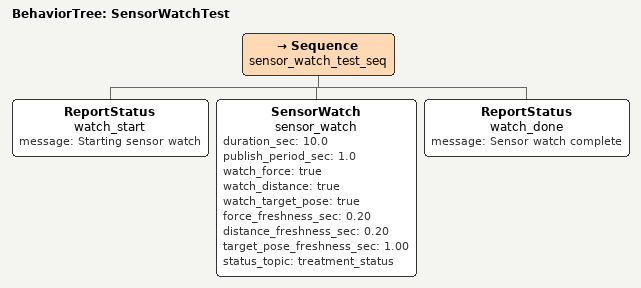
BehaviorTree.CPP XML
<root BTCPP_format="4">
  <BehaviorTree ID="SensorWatchTest">
    <Sequence name="sensor_watch_test_seq">
      <ReportStatus
        name="watch_start"
        message="Starting sensor watch"/>
      <SensorWatch
        name="sensor_watch"
        duration_sec="10.0"
        publish_period_sec="1.0"
        watch_force="true"
        watch_distance="true"
        watch_target_pose="true"
        force_freshness_sec="0.20"
        distance_freshness_sec="0.20"
        target_pose_freshness_sec="1.00"
        status_topic="treatment_status"/>
      <ReportStatus
        name="watch_done"
        message="Sensor watch complete"/>
    </Sequence>
  </BehaviorTree>
</root>
